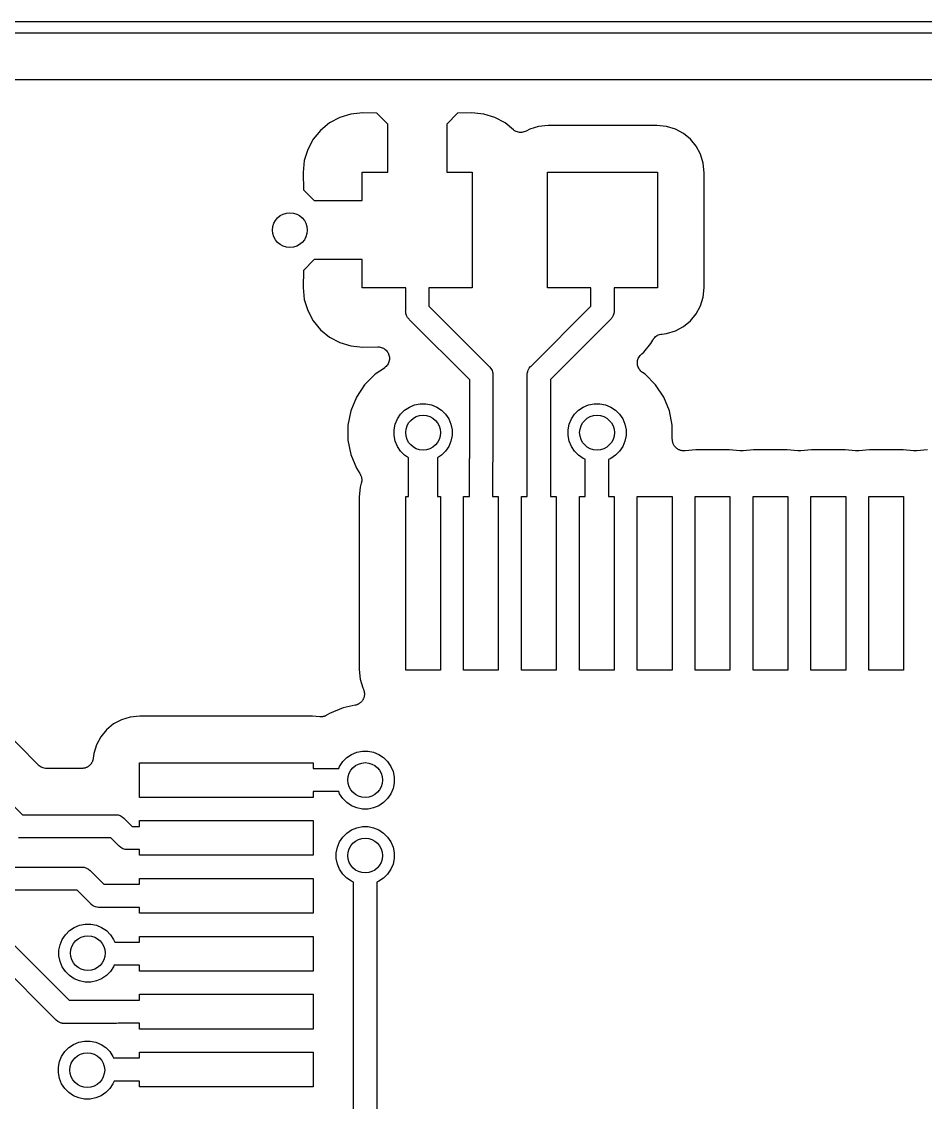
# Model space of a CAD drawing. Extents: x 4.8 to 7.88, y -6.14 to -3.94.
# Drawn here: x 6.4383 to 6.7456, y -4.3025 to -3.935 of the extents above; entities that cross this region are included whole.
import ezdxf

# ---------------------------------------------------------------- set-up
doc = ezdxf.new("R2010")
doc.units = 0
doc.header["$MEASUREMENT"] = 0
doc.layers.add('BLACK', color=7, linetype='CONTINUOUS')

msp = doc.modelspace()

# ---------------------------------------------------------------- linework, layer by layer
at = {"layer": 'BLACK', "linetype": 'CONTINUOUS'}
for p, q in [((4.80325, -3.93504), (7.87392, -3.93504)), ((7.87205, -3.93898), (4.80512, -3.93898)), ((6.32992, -3.95472), (7.85236, -3.95472)), ((6.54644, -3.96765), (6.54297, -3.96951)), ((6.55021, -3.96651), (6.54644, -3.96765)), ((6.55429, -3.96611), (6.55021, -3.96651)), ((6.55913, -3.96619), (6.55429, -3.96611)), ((6.56283, -3.9699), (6.55913, -3.96619)), ((6.58654, -3.96619), (6.58283, -3.9699)), ((6.59138, -3.96611), (6.58654, -3.96619)), ((6.59546, -3.96651), (6.59138, -3.96611)), ((6.59923, -3.96765), (6.59546, -3.96651)), ((6.6027, -3.96951), (6.59923, -3.96765)), ((6.53992, -3.97201), (6.53742, -3.97506)), ((6.54297, -3.96951), (6.53992, -3.97201)), ((6.56283, -3.98622), (6.56283, -3.9699)), ((6.58283, -3.9699), (6.58283, -3.98622)), ((6.60551, -3.97182), (6.6027, -3.96951)), ((6.60582, -3.97202), (6.60551, -3.97182)), ((6.60612, -3.97223), (6.60582, -3.97202)), ((6.60613, -3.97223), (6.60612, -3.97223)), ((6.60615, -3.97224), (6.60613, -3.97223)), ((6.60649, -3.97239), (6.60615, -3.97224)), ((6.60982, -3.97227), (6.60947, -3.97241)), ((6.60984, -3.97226), (6.60982, -3.97227)), ((6.60985, -3.97226), (6.60984, -3.97226)), ((6.60986, -3.97225), (6.60985, -3.97225)), ((6.60985, -3.97225), (6.60985, -3.97226)), ((6.61107, -3.9716), (6.60986, -3.97225)), ((6.61404, -3.9707), (6.61107, -3.9716)), ((6.61732, -3.97038), (6.61404, -3.9707)), ((6.65433, -3.97038), (6.61732, -3.97038)), ((6.65761, -3.9707), (6.65433, -3.97038)), ((6.66058, -3.9716), (6.65761, -3.9707)), ((6.66332, -3.97306), (6.66058, -3.9716)), ((6.53742, -3.97506), (6.53557, -3.97853)), ((6.60683, -3.97253), (6.60649, -3.97239)), ((6.60684, -3.97253), (6.60683, -3.97253)), ((6.60686, -3.97254), (6.60684, -3.97253)), ((6.60722, -3.97261), (6.60686, -3.97254)), ((6.60758, -3.97269), (6.60722, -3.97261)), ((6.6076, -3.97269), (6.60758, -3.97269)), ((6.60761, -3.97269), (6.6076, -3.97269)), ((6.60797, -3.97269), (6.60761, -3.97269)), ((6.60835, -3.9727), (6.60797, -3.97269)), ((6.60836, -3.97269), (6.60835, -3.9727)), ((6.60838, -3.97269), (6.60836, -3.97269)), ((6.60874, -3.97262), (6.60838, -3.97269)), ((6.6091, -3.97256), (6.60874, -3.97262)), ((6.60912, -3.97255), (6.6091, -3.97256)), ((6.60913, -3.97255), (6.60912, -3.97255)), ((6.60947, -3.97241), (6.60913, -3.97255)), ((6.66572, -3.97503), (6.66332, -3.97306)), ((6.66768, -3.97743), (6.66572, -3.97503)), ((6.53557, -3.97853), (6.53442, -3.9823)), ((6.66915, -3.98016), (6.66768, -3.97743)), ((6.53442, -3.9823), (6.53402, -3.98638)), ((6.67005, -3.98313), (6.66915, -3.98016)), ((6.67037, -3.98641), (6.67005, -3.98313)), ((6.53402, -3.98638), (6.53411, -3.9922)), ((6.55413, -3.99591), (6.55413, -3.98622)), ((6.55413, -3.98622), (6.56283, -3.98622)), ((6.58283, -3.98622), (6.59154, -3.98622)), ((6.59154, -3.98622), (6.59154, -4.02559)), ((6.61713, -4.02559), (6.61713, -3.98622)), ((6.61713, -3.98622), (6.65453, -3.98622)), ((6.65453, -3.98622), (6.65453, -4.02559)), ((6.67037, -4.0254), (6.67037, -3.98641)), ((6.53411, -3.9922), (6.53781, -3.99591)), ((6.53781, -3.99591), (6.55413, -3.99591)), ((6.53781, -4.01591), (6.53411, -4.01961)), ((6.55413, -4.01591), (6.53781, -4.01591)), ((6.55413, -4.02559), (6.55413, -4.01591)), ((6.53411, -4.01961), (6.53402, -4.02543)), ((6.53402, -4.02543), (6.53442, -4.02951)), ((6.5689, -4.02559), (6.55413, -4.02559)), ((6.5689, -4.03327), (6.5689, -4.02559)), ((6.59154, -4.02559), (6.57677, -4.02559)), ((6.57677, -4.02559), (6.57677, -4.03183)), ((6.63189, -4.02559), (6.61713, -4.02559)), ((6.63189, -4.03183), (6.63189, -4.02559)), ((6.65453, -4.02559), (6.63976, -4.02559)), ((6.63976, -4.02559), (6.63976, -4.03327)), ((6.67005, -4.02868), (6.67037, -4.0254)), ((6.53442, -4.02951), (6.53557, -4.03328)), ((6.66915, -4.03165), (6.67005, -4.02868)), ((6.53557, -4.03328), (6.53742, -4.03676)), ((6.56888, -4.03346), (6.5689, -4.03327)), ((6.5689, -4.03366), (6.56888, -4.03346)), ((6.56894, -4.03408), (6.5689, -4.03366)), ((6.5689, -4.03366), (6.5689, -4.03366)), ((6.56895, -4.03424), (6.56894, -4.03408)), ((6.56898, -4.03431), (6.56895, -4.03424)), ((6.56918, -4.03498), (6.56898, -4.03431)), ((6.57677, -4.03183), (6.59723, -4.05229)), ((6.61153, -4.0522), (6.63189, -4.03183)), ((6.63971, -4.03424), (6.63948, -4.03498)), ((6.63976, -4.03366), (6.63971, -4.03424)), ((6.63976, -4.03327), (6.63978, -4.03346)), ((6.63978, -4.03346), (6.63976, -4.03366)), ((6.63976, -4.03366), (6.63976, -4.03366)), ((6.66572, -4.03678), (6.66768, -4.03438)), ((6.66768, -4.03438), (6.66915, -4.03165)), ((6.53742, -4.03676), (6.53992, -4.0398)), ((6.56955, -4.03566), (6.56918, -4.03498)), ((6.57004, -4.03626), (6.56955, -4.03566)), ((6.57019, -4.03639), (6.57004, -4.03626)), ((6.59065, -4.05684), (6.57019, -4.03639)), ((6.63847, -4.03638), (6.61811, -4.05675)), ((6.63862, -4.03626), (6.63847, -4.03638)), ((6.63875, -4.03611), (6.63862, -4.03626)), ((6.63892, -4.0359), (6.63875, -4.03611)), ((6.63875, -4.03611), (6.63875, -4.03611)), ((6.63912, -4.03566), (6.63892, -4.0359)), ((6.63948, -4.03498), (6.63912, -4.03566)), ((6.66332, -4.03875), (6.66572, -4.03678)), ((6.53992, -4.0398), (6.54297, -4.0423)), ((6.6536, -4.0424), (6.65385, -4.04214)), ((6.65385, -4.04214), (6.65387, -4.04213)), ((6.65387, -4.04213), (6.65388, -4.04212)), ((6.65388, -4.04212), (6.65419, -4.04192)), ((6.65419, -4.04192), (6.65449, -4.04172)), ((6.65449, -4.04172), (6.65451, -4.04171)), ((6.65451, -4.04171), (6.65453, -4.0417)), ((6.65453, -4.0417), (6.65486, -4.04156)), ((6.65486, -4.04156), (6.6552, -4.04142)), ((6.6552, -4.04142), (6.65522, -4.04142)), ((6.65522, -4.04142), (6.65524, -4.04141)), ((6.65524, -4.04141), (6.6556, -4.04135)), ((6.6556, -4.04135), (6.65596, -4.04127)), ((6.65596, -4.04127), (6.65761, -4.04111)), ((6.65761, -4.04111), (6.66058, -4.04021)), ((6.66058, -4.04021), (6.66332, -4.03875)), ((6.54297, -4.0423), (6.54644, -4.04416)), ((6.54644, -4.04416), (6.55021, -4.0453)), ((6.55021, -4.0453), (6.55429, -4.0457)), ((6.55429, -4.0457), (6.55938, -4.04561)), ((6.55938, -4.04561), (6.55943, -4.04561)), ((6.55943, -4.04561), (6.55946, -4.04562)), ((6.55946, -4.04562), (6.55949, -4.04561)), ((6.55949, -4.04561), (6.55984, -4.04565)), ((6.55984, -4.04565), (6.5602, -4.04569)), ((6.5602, -4.04569), (6.56023, -4.04569)), ((6.56023, -4.04569), (6.56026, -4.0457)), ((6.56026, -4.0457), (6.56059, -4.0458)), ((6.56059, -4.0458), (6.56094, -4.04591)), ((6.64981, -4.04745), (6.65227, -4.04445)), ((6.65227, -4.04445), (6.65287, -4.04334)), ((6.65287, -4.04334), (6.65288, -4.04332)), ((6.65288, -4.04332), (6.6529, -4.04329)), ((6.65288, -4.04332), (6.65288, -4.04332)), ((6.65288, -4.04332), (6.65288, -4.04332)), ((6.6529, -4.04329), (6.6531, -4.04299)), ((6.6531, -4.04299), (6.65331, -4.04268)), ((6.65331, -4.04268), (6.65332, -4.04267)), ((6.65332, -4.04267), (6.65333, -4.04265)), ((6.65333, -4.04265), (6.6536, -4.0424)), ((6.56094, -4.04591), (6.56096, -4.04592)), ((6.56096, -4.04592), (6.56099, -4.04593)), ((6.56099, -4.04593), (6.5613, -4.0461)), ((6.5613, -4.0461), (6.56162, -4.04626)), ((6.56162, -4.04626), (6.56164, -4.04628)), ((6.56164, -4.04628), (6.56166, -4.0463)), ((6.56166, -4.0463), (6.56194, -4.04652)), ((6.56194, -4.04652), (6.56221, -4.04675)), ((6.56221, -4.04675), (6.56223, -4.04677)), ((6.56223, -4.04677), (6.56225, -4.04679)), ((6.56225, -4.04679), (6.56248, -4.04707)), ((6.56248, -4.04707), (6.5627, -4.04734)), ((6.5627, -4.04734), (6.56272, -4.04736)), ((6.56272, -4.04736), (6.56274, -4.04739)), ((6.56274, -4.04739), (6.5629, -4.0477)), ((6.5629, -4.0477), (6.56307, -4.04801)), ((6.56307, -4.04801), (6.56308, -4.04804)), ((6.56308, -4.04804), (6.56309, -4.04807)), ((6.56309, -4.04807), (6.5632, -4.04841)), ((6.5632, -4.04841), (6.5633, -4.04875)), ((6.5633, -4.04875), (6.5633, -4.04878)), ((6.5633, -4.04878), (6.56331, -4.0488)), ((6.56331, -4.0488), (6.56335, -4.04916)), ((6.56335, -4.04916), (6.56338, -4.04951)), ((6.56338, -4.04951), (6.56338, -4.04954)), ((6.64798, -4.04955), (6.64816, -4.04922)), ((6.64816, -4.04922), (6.64834, -4.0489)), ((6.64834, -4.0489), (6.64835, -4.04889)), ((6.64835, -4.04888), (6.64859, -4.04859)), ((6.64835, -4.04889), (6.64835, -4.04888)), ((6.64859, -4.04859), (6.64864, -4.04853)), ((6.64864, -4.04853), (6.64867, -4.04849)), ((6.64867, -4.04849), (6.6487, -4.04845)), ((6.6487, -4.04845), (6.64883, -4.0483)), ((6.64883, -4.0483), (6.64893, -4.0482)), ((6.64893, -4.0482), (6.64896, -4.04817)), ((6.64896, -4.04817), (6.64909, -4.04806)), ((6.64909, -4.04806), (6.64921, -4.04795)), ((6.64921, -4.04795), (6.64981, -4.04745)), ((6.56163, -4.05282), (6.55849, -4.05493)), ((6.56166, -4.05281), (6.56163, -4.05282)), ((6.56168, -4.05279), (6.56166, -4.05281)), ((6.56195, -4.05256), (6.56168, -4.05279)), ((6.56223, -4.05234), (6.56195, -4.05256)), ((6.56225, -4.05231), (6.56223, -4.05234)), ((6.56227, -4.0523), (6.56225, -4.05231)), ((6.56249, -4.05202), (6.56227, -4.0523)), ((6.56272, -4.05174), (6.56249, -4.05202)), ((6.56273, -4.05172), (6.56272, -4.05174)), ((6.56275, -4.0517), (6.56273, -4.05172)), ((6.56291, -4.05138), (6.56275, -4.0517)), ((6.56308, -4.05107), (6.56291, -4.05138)), ((6.56309, -4.05104), (6.56308, -4.05107)), ((6.5631, -4.05101), (6.56309, -4.05104)), ((6.5632, -4.05067), (6.5631, -4.05101)), ((6.56331, -4.05033), (6.5632, -4.05067)), ((6.56332, -4.05028), (6.56331, -4.0503)), ((6.56331, -4.0503), (6.56331, -4.05033)), ((6.56335, -4.04992), (6.56332, -4.05028)), ((6.56338, -4.04957), (6.56335, -4.04992)), ((6.56338, -4.04954), (6.56338, -4.04957)), ((6.59723, -4.05229), (6.59738, -4.05242)), ((6.59738, -4.05242), (6.59787, -4.05301)), ((6.59787, -4.05301), (6.59824, -4.0537)), ((6.61052, -4.0536), (6.61088, -4.05292)), ((6.61088, -4.05292), (6.61138, -4.05232)), ((6.61138, -4.05232), (6.61153, -4.0522)), ((6.64767, -4.05105), (6.64771, -4.05068)), ((6.64767, -4.05106), (6.64767, -4.05105)), ((6.64767, -4.05107), (6.64767, -4.05106)), ((6.64771, -4.05145), (6.64767, -4.05107)), ((6.64771, -4.05068), (6.64775, -4.05031)), ((6.64774, -4.05182), (6.64771, -4.05145)), ((6.64774, -4.05183), (6.64774, -4.05182)), ((6.64774, -4.05184), (6.64774, -4.05183)), ((6.64785, -4.0522), (6.64774, -4.05184)), ((6.64775, -4.0503), (6.64776, -4.05029)), ((6.64775, -4.05031), (6.64775, -4.0503)), ((6.64776, -4.05029), (6.64787, -4.04993)), ((6.64796, -4.05255), (6.64785, -4.0522)), ((6.64787, -4.04993), (6.64797, -4.04958)), ((6.64796, -4.05256), (6.64796, -4.05255)), ((6.64796, -4.05258), (6.64796, -4.05256)), ((6.64814, -4.05291), (6.64796, -4.05258)), ((6.64797, -4.04958), (6.64798, -4.04957)), ((6.64798, -4.04957), (6.64798, -4.04955)), ((6.64831, -4.05324), (6.64814, -4.05291)), ((6.55849, -4.05493), (6.55493, -4.05849)), ((6.59065, -4.0835), (6.59065, -4.05684)), ((6.59824, -4.0537), (6.59838, -4.05416)), ((6.59838, -4.05416), (6.59846, -4.05444)), ((6.59846, -4.05444), (6.59847, -4.05448)), ((6.59847, -4.05448), (6.59852, -4.05502)), ((6.59852, -4.05502), (6.59852, -4.05502)), ((6.59852, -4.05502), (6.59854, -4.05521)), ((6.59854, -4.05521), (6.59852, -4.05541)), ((6.59852, -4.05541), (6.59852, -4.0841)), ((6.61022, -4.05512), (6.61024, -4.05493)), ((6.61024, -4.05531), (6.61022, -4.05512)), ((6.61024, -4.05493), (6.61029, -4.05435)), ((6.61024, -4.05493), (6.61024, -4.05493)), ((6.61024, -4.08839), (6.61024, -4.05531)), ((6.61029, -4.05434), (6.61038, -4.05406)), ((6.61029, -4.05435), (6.61029, -4.05434)), ((6.61038, -4.05406), (6.61052, -4.0536)), ((6.61811, -4.05675), (6.61811, -4.09646)), ((6.64832, -4.05325), (6.64831, -4.05324)), ((6.64832, -4.05326), (6.64832, -4.05325)), ((6.64856, -4.05354), (6.64832, -4.05326)), ((6.64879, -4.05384), (6.64856, -4.05354)), ((6.6488, -4.05384), (6.64879, -4.05384)), ((6.64881, -4.05385), (6.6488, -4.05384)), ((6.64909, -4.05409), (6.64881, -4.05385)), ((6.64938, -4.05433), (6.64909, -4.05409)), ((6.6494, -4.05434), (6.64938, -4.05433)), ((6.6494, -4.05435), (6.6494, -4.05434)), ((6.6494, -4.05434), (6.6494, -4.05434)), ((6.64942, -4.05436), (6.6494, -4.05435)), ((6.65027, -4.05493), (6.64942, -4.05436)), ((6.65383, -4.05849), (6.65027, -4.05493)), ((6.55493, -4.05849), (6.55213, -4.06268)), ((6.65663, -4.06268), (6.65383, -4.05849)), ((6.55213, -4.06268), (6.5502, -4.06734)), ((6.65856, -4.06734), (6.65663, -4.06268)), ((6.5502, -4.06734), (6.54921, -4.07228)), ((6.56716, -4.06853), (6.56853, -4.06716)), ((6.56853, -4.06716), (6.57014, -4.06608)), ((6.57014, -4.06608), (6.57193, -4.06534)), ((6.57193, -4.06534), (6.57383, -4.06496)), ((6.57383, -4.06496), (6.57577, -4.06496)), ((6.57577, -4.06496), (6.57767, -4.06534)), ((6.57767, -4.06534), (6.57947, -4.06608)), ((6.57947, -4.06608), (6.58108, -4.06716)), ((6.58108, -4.06716), (6.58245, -4.06853)), ((6.62631, -4.06853), (6.62768, -4.06716)), ((6.62768, -4.06716), (6.62929, -4.06608)), ((6.62929, -4.06608), (6.63108, -4.06534)), ((6.63108, -4.06534), (6.63298, -4.06496)), ((6.63298, -4.06496), (6.63492, -4.06496)), ((6.63492, -4.06496), (6.63682, -4.06534)), ((6.63682, -4.06534), (6.63861, -4.06608)), ((6.63861, -4.06608), (6.64023, -4.06716)), ((6.64023, -4.06716), (6.6416, -4.06853)), ((6.65954, -4.07228), (6.65856, -4.06734)), ((6.56534, -4.07193), (6.56608, -4.07014)), ((6.56608, -4.07014), (6.56716, -4.06853)), ((6.58245, -4.06853), (6.58353, -4.07014)), ((6.58353, -4.07014), (6.58427, -4.07193)), ((6.62449, -4.07193), (6.62523, -4.07014)), ((6.62523, -4.07014), (6.62631, -4.06853)), ((6.6416, -4.06853), (6.64268, -4.07014)), ((6.64268, -4.07014), (6.64342, -4.07193)), ((6.54921, -4.07228), (6.54921, -4.07732)), ((6.56496, -4.07383), (6.56534, -4.07193)), ((6.56496, -4.07577), (6.56496, -4.07383)), ((6.58427, -4.07193), (6.58465, -4.07383)), ((6.58465, -4.07383), (6.58465, -4.07577)), ((6.62411, -4.07383), (6.62449, -4.07193)), ((6.62411, -4.07577), (6.62411, -4.07383)), ((6.64342, -4.07193), (6.6438, -4.07383)), ((6.6438, -4.07383), (6.6438, -4.07577)), ((6.65954, -4.07705), (6.65954, -4.07228)), ((6.54921, -4.07732), (6.5502, -4.08227)), ((6.56534, -4.07767), (6.56496, -4.07577)), ((6.56608, -4.07947), (6.56534, -4.07767)), ((6.58427, -4.07767), (6.58353, -4.07947)), ((6.58465, -4.07577), (6.58427, -4.07767)), ((6.62449, -4.07767), (6.62411, -4.07577)), ((6.62523, -4.07947), (6.62449, -4.07767)), ((6.64342, -4.07767), (6.64268, -4.07947)), ((6.6438, -4.07577), (6.64342, -4.07767)), ((6.65956, -4.07723), (6.65954, -4.07705)), ((6.65956, -4.07741), (6.65956, -4.07723)), ((6.6596, -4.07762), (6.65956, -4.07741)), ((6.65962, -4.07782), (6.6596, -4.07762)), ((6.65967, -4.07799), (6.65962, -4.07782)), ((6.6597, -4.07817), (6.65967, -4.07799)), ((6.65978, -4.07836), (6.6597, -4.07817)), ((6.65984, -4.07856), (6.65978, -4.07836)), ((6.65992, -4.07871), (6.65984, -4.07856)), ((6.65999, -4.07888), (6.65992, -4.07871)), ((6.6601, -4.07905), (6.65999, -4.07888)), ((6.5502, -4.08227), (6.55213, -4.08692)), ((6.56716, -4.08108), (6.56608, -4.07947)), ((6.56853, -4.08245), (6.56716, -4.08108)), ((6.56988, -4.08335), (6.56853, -4.08245)), ((6.58108, -4.08245), (6.57972, -4.08335)), ((6.58245, -4.08108), (6.58108, -4.08245)), ((6.58353, -4.07947), (6.58245, -4.08108)), ((6.62631, -4.08108), (6.62523, -4.07947)), ((6.62768, -4.08245), (6.62631, -4.08108)), ((6.62929, -4.08353), (6.62768, -4.08245)), ((6.64023, -4.08245), (6.63861, -4.08353)), ((6.6416, -4.08108), (6.64023, -4.08245)), ((6.64268, -4.07947), (6.6416, -4.08108)), ((6.6602, -4.07923), (6.6601, -4.07905)), ((6.66031, -4.07937), (6.6602, -4.07923)), ((6.66041, -4.07952), (6.66031, -4.07937)), ((6.66056, -4.07967), (6.66041, -4.07952)), ((6.66069, -4.07983), (6.66056, -4.07967)), ((6.66083, -4.07994), (6.66069, -4.07983)), ((6.66095, -4.08007), (6.66083, -4.07994)), ((6.66112, -4.08019), (6.66095, -4.08007)), ((6.66128, -4.08032), (6.66112, -4.08019)), ((6.66144, -4.0804), (6.66128, -4.08032)), ((6.66159, -4.08051), (6.66144, -4.0804)), ((6.66177, -4.08059), (6.66159, -4.08051)), ((6.66195, -4.08068), (6.66177, -4.08059)), ((6.66213, -4.08074), (6.66195, -4.08068)), ((6.66229, -4.08081), (6.66213, -4.08074)), ((6.66249, -4.08085), (6.66229, -4.08081)), ((6.66269, -4.08091), (6.66249, -4.08085)), ((6.66287, -4.08093), (6.66269, -4.08091)), ((6.66304, -4.08097), (6.66287, -4.08093)), ((6.66325, -4.08097), (6.66304, -4.08097)), ((6.66345, -4.08099), (6.66325, -4.08097)), ((6.66363, -4.08098), (6.66345, -4.08099)), ((6.66381, -4.08098), (6.66363, -4.08098)), ((6.66387, -4.08097), (6.66381, -4.08098)), ((6.66752, -4.08061), (6.66387, -4.08097)), ((6.67894, -4.08061), (6.66752, -4.08061)), ((6.6825, -4.08096), (6.67894, -4.08061)), ((6.68264, -4.08099), (6.6825, -4.08096)), ((6.68266, -4.08099), (6.68264, -4.08099)), ((6.68268, -4.081), (6.68266, -4.08099)), ((6.68304, -4.081), (6.68268, -4.081)), ((6.68341, -4.081), (6.68304, -4.081)), ((6.68343, -4.081), (6.68341, -4.081)), ((6.68345, -4.081), (6.68343, -4.081)), ((6.68361, -4.08097), (6.68345, -4.081)), ((6.6872, -4.08061), (6.68361, -4.08097)), ((6.69863, -4.08061), (6.6872, -4.08061)), ((6.70218, -4.08096), (6.69863, -4.08061)), ((6.70232, -4.08099), (6.70218, -4.08096)), ((6.70234, -4.08099), (6.70232, -4.08099)), ((6.70237, -4.081), (6.70234, -4.08099)), ((6.70273, -4.081), (6.70237, -4.081)), ((6.70309, -4.081), (6.70273, -4.081)), ((6.70311, -4.081), (6.70309, -4.081)), ((6.70313, -4.081), (6.70311, -4.081)), ((6.7033, -4.08097), (6.70313, -4.081)), ((6.70689, -4.08061), (6.7033, -4.08097)), ((6.71831, -4.08061), (6.70689, -4.08061)), ((6.72187, -4.08096), (6.71831, -4.08061)), ((6.72201, -4.08099), (6.72187, -4.08096)), ((6.72203, -4.08099), (6.72201, -4.08099)), ((6.72205, -4.081), (6.72203, -4.08099)), ((6.72241, -4.081), (6.72205, -4.081)), ((6.72278, -4.081), (6.72241, -4.081)), ((6.7228, -4.081), (6.72278, -4.081)), ((6.72282, -4.081), (6.7228, -4.081)), ((6.72298, -4.08097), (6.72282, -4.081)), ((6.72657, -4.08061), (6.72298, -4.08097)), ((6.738, -4.08061), (6.72657, -4.08061)), ((6.74155, -4.08096), (6.738, -4.08061)), ((6.74169, -4.08099), (6.74155, -4.08096)), ((6.74171, -4.08099), (6.74169, -4.08099)), ((6.74174, -4.081), (6.74171, -4.08099)), ((6.7421, -4.081), (6.74174, -4.081)), ((6.74246, -4.081), (6.7421, -4.081)), ((6.74248, -4.081), (6.74246, -4.081)), ((6.7425, -4.081), (6.74248, -4.081)), ((6.74267, -4.08097), (6.7425, -4.081)), ((6.74626, -4.08061), (6.74267, -4.08097)), ((6.56988, -4.09646), (6.56988, -4.08335)), ((6.57972, -4.08335), (6.57972, -4.09646)), ((6.59053, -4.08439), (6.59061, -4.08362)), ((6.59055, -4.08459), (6.59053, -4.08439)), ((6.59055, -4.09646), (6.59055, -4.08459)), ((6.59061, -4.08362), (6.59065, -4.0835)), ((6.59846, -4.08507), (6.59843, -4.08519)), ((6.59843, -4.08519), (6.59843, -4.09646)), ((6.59852, -4.08449), (6.59846, -4.08507)), ((6.59852, -4.0841), (6.59854, -4.0843)), ((6.59854, -4.0843), (6.59852, -4.08449)), ((6.59852, -4.08449), (6.59852, -4.08449)), ((6.62992, -4.08379), (6.62929, -4.08353)), ((6.62992, -4.09646), (6.62992, -4.08379)), ((6.63861, -4.08353), (6.6378, -4.08387)), ((6.6378, -4.08387), (6.6378, -4.09646)), ((6.55213, -4.08692), (6.5533, -4.08868)), ((6.5533, -4.08868), (6.55333, -4.08872)), ((6.55333, -4.08872), (6.55341, -4.08888)), ((6.55341, -4.08888), (6.5535, -4.08902)), ((6.5535, -4.08902), (6.55358, -4.08922)), ((6.55358, -4.08922), (6.55368, -4.08941)), ((6.55368, -4.08941), (6.55373, -4.08957)), ((6.55373, -4.08957), (6.55379, -4.08973)), ((6.55379, -4.08973), (6.55383, -4.08994)), ((6.55383, -4.08994), (6.55389, -4.09014)), ((6.61024, -4.09646), (6.61024, -4.08839)), ((6.61024, -4.08839), (6.61024, -4.08839)), ((6.55338, -4.09337), (6.55305, -4.09665)), ((6.55379, -4.09201), (6.55338, -4.09337)), ((6.55382, -4.09184), (6.55379, -4.09201)), ((6.55388, -4.09167), (6.55382, -4.09184)), ((6.5539, -4.09146), (6.55388, -4.09167)), ((6.55389, -4.09014), (6.55391, -4.09032)), ((6.55394, -4.09125), (6.5539, -4.09146)), ((6.55391, -4.09032), (6.55394, -4.09049)), ((6.55394, -4.09049), (6.55394, -4.0907)), ((6.55394, -4.0907), (6.55396, -4.09091)), ((6.55396, -4.09091), (6.55394, -4.09108)), ((6.55394, -4.09108), (6.55394, -4.09125)), ((6.55305, -4.09665), (6.55305, -4.15532)), ((6.5689, -4.15551), (6.5689, -4.09646)), ((6.5689, -4.09646), (6.56988, -4.09646)), ((6.57972, -4.09646), (6.58071, -4.09646)), ((6.58071, -4.09646), (6.58071, -4.15551)), ((6.58858, -4.15551), (6.58858, -4.09646)), ((6.58858, -4.09646), (6.59055, -4.09646)), ((6.59843, -4.09646), (6.60039, -4.09646)), ((6.60039, -4.09646), (6.60039, -4.15551)), ((6.60827, -4.15551), (6.60827, -4.09646)), ((6.60827, -4.09646), (6.61024, -4.09646)), ((6.61811, -4.09646), (6.62008, -4.09646)), ((6.62008, -4.09646), (6.62008, -4.15551)), ((6.62795, -4.15551), (6.62795, -4.09646)), ((6.62795, -4.09646), (6.62992, -4.09646)), ((6.6378, -4.09646), (6.63976, -4.09646)), ((6.63976, -4.09646), (6.63976, -4.15551)), ((6.64764, -4.15551), (6.64764, -4.09646)), ((6.64764, -4.09646), (6.65945, -4.09646)), ((6.65945, -4.09646), (6.65945, -4.15551)), ((6.66732, -4.15551), (6.66732, -4.09646)), ((6.66732, -4.09646), (6.67913, -4.09646)), ((6.67913, -4.09646), (6.67913, -4.15551)), ((6.68701, -4.15551), (6.68701, -4.09646)), ((6.68701, -4.09646), (6.69882, -4.09646)), ((6.69882, -4.09646), (6.69882, -4.15551)), ((6.70669, -4.15551), (6.70669, -4.09646)), ((6.70669, -4.09646), (6.7185, -4.09646)), ((6.7185, -4.09646), (6.7185, -4.15551)), ((6.72638, -4.15551), (6.72638, -4.09646)), ((6.72638, -4.09646), (6.73819, -4.09646)), ((6.73819, -4.09646), (6.73819, -4.15551)), ((6.44401, -4.18782), (6.35726, -4.10107)), ((6.34544, -4.11153), (6.43864, -4.20472)), ((6.32969, -4.14302), (6.45448, -4.26781)), ((6.44993, -4.2744), (6.32514, -4.14961)), ((6.55305, -4.15532), (6.55338, -4.1586)), ((6.58071, -4.15551), (6.5689, -4.15551)), ((6.60039, -4.15551), (6.58858, -4.15551)), ((6.62008, -4.15551), (6.60827, -4.15551)), ((6.63976, -4.15551), (6.62795, -4.15551)), ((6.65945, -4.15551), (6.64764, -4.15551)), ((6.67913, -4.15551), (6.66732, -4.15551)), ((6.69882, -4.15551), (6.68701, -4.15551)), ((6.7185, -4.15551), (6.70669, -4.15551)), ((6.73819, -4.15551), (6.72638, -4.15551)), ((6.55338, -4.1586), (6.55428, -4.16157)), ((6.55428, -4.16157), (6.55439, -4.16179)), ((6.55439, -4.16179), (6.55442, -4.16183)), ((6.55442, -4.16183), (6.55449, -4.162)), ((6.55449, -4.162), (6.55457, -4.16216)), ((6.55457, -4.16216), (6.55463, -4.16236)), ((6.55463, -4.16236), (6.5547, -4.16255)), ((6.5547, -4.16255), (6.55474, -4.16273)), ((6.55474, -4.16273), (6.55479, -4.1629)), ((6.55479, -4.1629), (6.55481, -4.1631)), ((6.55481, -4.1631), (6.55485, -4.1633)), ((6.55485, -4.1633), (6.55484, -4.16349)), ((6.55292, -4.16702), (6.55275, -4.16713)), ((6.5531, -4.16692), (6.55292, -4.16702)), ((6.55324, -4.1668), (6.5531, -4.16692)), ((6.5534, -4.1667), (6.55324, -4.1668)), ((6.55354, -4.16656), (6.5534, -4.1667)), ((6.5537, -4.16643), (6.55354, -4.16656)), ((6.55381, -4.16629), (6.5537, -4.16643)), ((6.55394, -4.16617), (6.55381, -4.16629)), ((6.55406, -4.166), (6.55394, -4.16617)), ((6.55419, -4.16584), (6.55406, -4.166)), ((6.55427, -4.16568), (6.55419, -4.16584)), ((6.55438, -4.16553), (6.55427, -4.16568)), ((6.55446, -4.16534), (6.55438, -4.16553)), ((6.55455, -4.16516), (6.55446, -4.16534)), ((6.55461, -4.16499), (6.55455, -4.16516)), ((6.55468, -4.16482), (6.55461, -4.16499)), ((6.55472, -4.16462), (6.55468, -4.16482)), ((6.55478, -4.16443), (6.55472, -4.16462)), ((6.5548, -4.16425), (6.55478, -4.16443)), ((6.55484, -4.16407), (6.5548, -4.16425)), ((6.55484, -4.16349), (6.55486, -4.16367)), ((6.55486, -4.16367), (6.55484, -4.16387)), ((6.55484, -4.16387), (6.55484, -4.16407)), ((6.54221, -4.17076), (6.54217, -4.17079)), ((6.543, -4.17024), (6.54221, -4.17076)), ((6.54765, -4.16831), (6.543, -4.17024)), ((6.55169, -4.1675), (6.54765, -4.16831)), ((6.55186, -4.16745), (6.55169, -4.1675)), ((6.55204, -4.16742), (6.55186, -4.16745)), ((6.55223, -4.16734), (6.55204, -4.16742)), ((6.55243, -4.16728), (6.55223, -4.16734)), ((6.55259, -4.1672), (6.55243, -4.16728)), ((6.55275, -4.16713), (6.55259, -4.1672)), ((6.46955, -4.17385), (6.46716, -4.17582)), ((6.47229, -4.17239), (6.46955, -4.17385)), ((6.47526, -4.17149), (6.47229, -4.17239)), ((6.47854, -4.17116), (6.47526, -4.17149)), ((6.53721, -4.17116), (6.47854, -4.17116)), ((6.53964, -4.1714), (6.53721, -4.17116)), ((6.53981, -4.1714), (6.53964, -4.1714)), ((6.53998, -4.17142), (6.53981, -4.1714)), ((6.54019, -4.1714), (6.53998, -4.17142)), ((6.54041, -4.1714), (6.54019, -4.1714)), ((6.54058, -4.17137), (6.54041, -4.1714)), ((6.54075, -4.17136), (6.54058, -4.17137)), ((6.54095, -4.1713), (6.54075, -4.17136)), ((6.54116, -4.17126), (6.54095, -4.1713)), ((6.54132, -4.17119), (6.54116, -4.17126)), ((6.54148, -4.17114), (6.54132, -4.17119)), ((6.54167, -4.17104), (6.54148, -4.17114)), ((6.54187, -4.17096), (6.54167, -4.17104)), ((6.54201, -4.17087), (6.54187, -4.17096)), ((6.54217, -4.17079), (6.54201, -4.17087)), ((6.46716, -4.17582), (6.46519, -4.17822)), ((6.46373, -4.18095), (6.46283, -4.18392)), ((6.46519, -4.17822), (6.46373, -4.18095)), ((6.46267, -4.18548), (6.46264, -4.18565)), ((6.46268, -4.18543), (6.46267, -4.18548)), ((6.46283, -4.18392), (6.46268, -4.18543)), ((6.54747, -4.18664), (6.54884, -4.18527)), ((6.54884, -4.18527), (6.55046, -4.18419)), ((6.55046, -4.18419), (6.55225, -4.18345)), ((6.55225, -4.18345), (6.55415, -4.18307)), ((6.55415, -4.18307), (6.55609, -4.18307)), ((6.55609, -4.18307), (6.55799, -4.18345)), ((6.55799, -4.18345), (6.55978, -4.18419)), ((6.55978, -4.18419), (6.56139, -4.18527)), ((6.56139, -4.18527), (6.56276, -4.18664)), ((6.44429, -4.18806), (6.44401, -4.18782)), ((6.44457, -4.18829), (6.44429, -4.18806)), ((6.44459, -4.1883), (6.44457, -4.18829)), ((6.4446, -4.18831), (6.44459, -4.1883)), ((6.44493, -4.18848), (6.4446, -4.18831)), ((6.44524, -4.18866), (6.44493, -4.18848)), ((6.44526, -4.18866), (6.44524, -4.18866)), ((6.44528, -4.18867), (6.44526, -4.18866)), ((6.44563, -4.18878), (6.44528, -4.18867)), ((6.44597, -4.18889), (6.44563, -4.18878)), ((6.44599, -4.18889), (6.44597, -4.18889)), ((6.44601, -4.1889), (6.44599, -4.18889)), ((6.44638, -4.18894), (6.44601, -4.1889)), ((6.44674, -4.18898), (6.44638, -4.18894)), ((6.44678, -4.18898), (6.44674, -4.18898)), ((6.44679, -4.18898), (6.44678, -4.18898)), ((6.44678, -4.18898), (6.44678, -4.18898)), ((6.44678, -4.18898), (6.44678, -4.18898)), ((6.45876, -4.18898), (6.44679, -4.18898)), ((6.45894, -4.18896), (6.45876, -4.18898)), ((6.45912, -4.18896), (6.45894, -4.18896)), ((6.45932, -4.18892), (6.45912, -4.18896)), ((6.45952, -4.1889), (6.45932, -4.18892)), ((6.4597, -4.18885), (6.45952, -4.1889)), ((6.45987, -4.18882), (6.4597, -4.18885)), ((6.46006, -4.18874), (6.45987, -4.18882)), ((6.46026, -4.18868), (6.46006, -4.18874)), ((6.46042, -4.1886), (6.46026, -4.18868)), ((6.46058, -4.18853), (6.46042, -4.1886)), ((6.46076, -4.18842), (6.46058, -4.18853)), ((6.46094, -4.18832), (6.46076, -4.18842)), ((6.46108, -4.18821), (6.46094, -4.18832)), ((6.46123, -4.18811), (6.46108, -4.18821)), ((6.46137, -4.18796), (6.46123, -4.18811)), ((6.46153, -4.18783), (6.46137, -4.18796)), ((6.46165, -4.1877), (6.46153, -4.18783)), ((6.46177, -4.18757), (6.46165, -4.1877)), ((6.46189, -4.1874), (6.46177, -4.18757)), ((6.46202, -4.18724), (6.46189, -4.1874)), ((6.46211, -4.18708), (6.46202, -4.18724)), ((6.46221, -4.18694), (6.46211, -4.18708)), ((6.46229, -4.18675), (6.46221, -4.18694)), ((6.46239, -4.18657), (6.46229, -4.18675)), ((6.46244, -4.1864), (6.46239, -4.18657)), ((6.46251, -4.18623), (6.46244, -4.1864)), ((6.46256, -4.18603), (6.46251, -4.18623)), ((6.46262, -4.18583), (6.46256, -4.18603)), ((6.46264, -4.18565), (6.46262, -4.18583)), ((6.47835, -4.19882), (6.47835, -4.18701)), ((6.47835, -4.18701), (6.5374, -4.18701)), ((6.5374, -4.18701), (6.5374, -4.18898)), ((6.5374, -4.18898), (6.5461, -4.18898)), ((6.5461, -4.18898), (6.5464, -4.18825)), ((6.5464, -4.18825), (6.54747, -4.18664)), ((6.56276, -4.18664), (6.56384, -4.18825)), ((6.56384, -4.18825), (6.56458, -4.19004)), ((6.56458, -4.19004), (6.56496, -4.19194)), ((6.56496, -4.19194), (6.56496, -4.19388)), ((6.56458, -4.19578), (6.56384, -4.19758)), ((6.56496, -4.19388), (6.56458, -4.19578)), ((6.5374, -4.19882), (6.47835, -4.19882)), ((6.5461, -4.19685), (6.5374, -4.19685)), ((6.5374, -4.19685), (6.5374, -4.19882)), ((6.5464, -4.19758), (6.5461, -4.19685)), ((6.54747, -4.19919), (6.5464, -4.19758)), ((6.54884, -4.20056), (6.54747, -4.19919)), ((6.56276, -4.19919), (6.56139, -4.20056)), ((6.56384, -4.19758), (6.56276, -4.19919)), ((6.55046, -4.20164), (6.54884, -4.20056)), ((6.55225, -4.20238), (6.55046, -4.20164)), ((6.55415, -4.20276), (6.55225, -4.20238)), ((6.55609, -4.20276), (6.55415, -4.20276)), ((6.55799, -4.20238), (6.55609, -4.20276)), ((6.55978, -4.20164), (6.55799, -4.20238)), ((6.56139, -4.20056), (6.55978, -4.20164)), ((6.43864, -4.20472), (6.47011, -4.20472)), ((6.47011, -4.20472), (6.4703, -4.20471)), ((6.4703, -4.20471), (6.4705, -4.20472)), ((6.4705, -4.20472), (6.4705, -4.20472)), ((6.4705, -4.20472), (6.47107, -4.20478)), ((6.47107, -4.20478), (6.47182, -4.20501)), ((6.47182, -4.20501), (6.4725, -4.20537)), ((6.4725, -4.20537), (6.4731, -4.20586)), ((6.4731, -4.20586), (6.47322, -4.20601)), ((6.47322, -4.20601), (6.47587, -4.20866)), ((6.47835, -4.20866), (6.47835, -4.20669)), ((6.47835, -4.20669), (6.5374, -4.20669)), ((6.5374, -4.20669), (6.5374, -4.2185)), ((6.47587, -4.20866), (6.47835, -4.20866)), ((6.54747, -4.21232), (6.54884, -4.21095)), ((6.54884, -4.21095), (6.55046, -4.20988)), ((6.55046, -4.20988), (6.55225, -4.20913)), ((6.55225, -4.20913), (6.55415, -4.20876)), ((6.55415, -4.20876), (6.55609, -4.20876)), ((6.55609, -4.20876), (6.55799, -4.20913)), ((6.55799, -4.20913), (6.55978, -4.20988)), ((6.55978, -4.20988), (6.56139, -4.21095)), ((6.56139, -4.21095), (6.56276, -4.21232)), ((6.46867, -4.2126), (6.4372, -4.2126)), ((6.47132, -4.21525), (6.46867, -4.2126)), ((6.54565, -4.21573), (6.5464, -4.21394)), ((6.5464, -4.21394), (6.54747, -4.21232)), ((6.56276, -4.21232), (6.56384, -4.21394)), ((6.56384, -4.21394), (6.56458, -4.21573)), ((6.47144, -4.2154), (6.47132, -4.21525)), ((6.47204, -4.21589), (6.47144, -4.2154)), ((6.47273, -4.21625), (6.47204, -4.21589)), ((6.47312, -4.21637), (6.47273, -4.21625)), ((6.47347, -4.21648), (6.47312, -4.21637)), ((6.47361, -4.21649), (6.47347, -4.21648)), ((6.47405, -4.21654), (6.47361, -4.21649)), ((6.47424, -4.21655), (6.47405, -4.21654)), ((6.47405, -4.21654), (6.47405, -4.21654)), ((6.47443, -4.21654), (6.47424, -4.21655)), ((6.47835, -4.21654), (6.47443, -4.21654)), ((6.47835, -4.2185), (6.47835, -4.21654)), ((6.5374, -4.2185), (6.47835, -4.2185)), ((6.54528, -4.21763), (6.54565, -4.21573)), ((6.54528, -4.21957), (6.54528, -4.21763)), ((6.56458, -4.21573), (6.56496, -4.21763)), ((6.56496, -4.21763), (6.56496, -4.21957)), ((6.54565, -4.22147), (6.54528, -4.21957)), ((6.5464, -4.22326), (6.54565, -4.22147)), ((6.56458, -4.22147), (6.56384, -4.22326)), ((6.56496, -4.21957), (6.56458, -4.22147)), ((6.43289, -4.22254), (6.45863, -4.22254)), ((6.45863, -4.22254), (6.45882, -4.22252)), ((6.45882, -4.22252), (6.45959, -4.22259)), ((6.45959, -4.22259), (6.46033, -4.22282)), ((6.46033, -4.22282), (6.46033, -4.22282)), ((6.46033, -4.22282), (6.46102, -4.22318)), ((6.46102, -4.22318), (6.46162, -4.22368)), ((6.46162, -4.22368), (6.46174, -4.22383)), ((6.46174, -4.22383), (6.46626, -4.22835)), ((6.54747, -4.22487), (6.5464, -4.22326)), ((6.54884, -4.22624), (6.54747, -4.22487)), ((6.56276, -4.22487), (6.56139, -4.22624)), ((6.56384, -4.22326), (6.56276, -4.22487)), ((6.46626, -4.22835), (6.47835, -4.22835)), ((6.47835, -4.22835), (6.47835, -4.22638)), ((6.47835, -4.22638), (6.5374, -4.22638)), ((6.5374, -4.22638), (6.5374, -4.23819)), ((6.55046, -4.22732), (6.54884, -4.22624)), ((6.55118, -4.22762), (6.55046, -4.22732)), ((6.55118, -4.43735), (6.55118, -4.22762)), ((6.55978, -4.22732), (6.55906, -4.22762)), ((6.55906, -4.22762), (6.55906, -4.43878)), ((6.56139, -4.22624), (6.55978, -4.22732)), ((6.45719, -4.23041), (6.43145, -4.23041)), ((6.46171, -4.23493), (6.45719, -4.23041)), ((6.46183, -4.23508), (6.46171, -4.23493)), ((6.46243, -4.23557), (6.46183, -4.23508)), ((6.46312, -4.23594), (6.46243, -4.23557)), ((6.46347, -4.23604), (6.46312, -4.23594)), ((6.46386, -4.23616), (6.46347, -4.23604)), ((6.464, -4.23618), (6.46386, -4.23616)), ((6.46444, -4.23622), (6.464, -4.23618)), ((6.46463, -4.23624), (6.46444, -4.23622)), ((6.46444, -4.23622), (6.46444, -4.23622)), ((6.46482, -4.23622), (6.46463, -4.23624)), ((6.47835, -4.23622), (6.46482, -4.23622)), ((6.47835, -4.23819), (6.47835, -4.23622)), ((6.5374, -4.23819), (6.47835, -4.23819)), ((6.45319, -4.24549), (6.45456, -4.24412)), ((6.45456, -4.24412), (6.45617, -4.24304)), ((6.45617, -4.24304), (6.45797, -4.2423)), ((6.45797, -4.2423), (6.45987, -4.24192)), ((6.45987, -4.24192), (6.46181, -4.24192)), ((6.46181, -4.24192), (6.46371, -4.2423)), ((6.46371, -4.2423), (6.4655, -4.24304)), ((6.4655, -4.24304), (6.46711, -4.24412)), ((6.46711, -4.24412), (6.46848, -4.24549)), ((6.45137, -4.24889), (6.45211, -4.2471)), ((6.45211, -4.2471), (6.45319, -4.24549)), ((6.46848, -4.24549), (6.46956, -4.2471)), ((6.46956, -4.2471), (6.46995, -4.24803)), ((6.47835, -4.24803), (6.47835, -4.24606)), ((6.47835, -4.24606), (6.5374, -4.24606)), ((6.5374, -4.24606), (6.5374, -4.25787)), ((6.45099, -4.25079), (6.45137, -4.24889)), ((6.45099, -4.25273), (6.45099, -4.25079)), ((6.46995, -4.24803), (6.47835, -4.24803)), ((6.45137, -4.25463), (6.45099, -4.25273)), ((6.45211, -4.25642), (6.45137, -4.25463)), ((6.45319, -4.25804), (6.45211, -4.25642)), ((6.45456, -4.25941), (6.45319, -4.25804)), ((6.46848, -4.25804), (6.46711, -4.25941)), ((6.46956, -4.25642), (6.46848, -4.25804)), ((6.46977, -4.25591), (6.46956, -4.25642)), ((6.47835, -4.25591), (6.46977, -4.25591)), ((6.47835, -4.25787), (6.47835, -4.25591)), ((6.5374, -4.25787), (6.47835, -4.25787)), ((6.45617, -4.26048), (6.45456, -4.25941)), ((6.45797, -4.26123), (6.45617, -4.26048)), ((6.45987, -4.2616), (6.45797, -4.26123)), ((6.46181, -4.2616), (6.45987, -4.2616)), ((6.46371, -4.26123), (6.46181, -4.2616)), ((6.4655, -4.26048), (6.46371, -4.26123)), ((6.46711, -4.25941), (6.4655, -4.26048)), ((6.47835, -4.26772), (6.47835, -4.26575)), ((6.47835, -4.26575), (6.5374, -4.26575)), ((6.5374, -4.26575), (6.5374, -4.27756)), ((6.45448, -4.26781), (6.46958, -4.26781)), ((6.46958, -4.26781), (6.4697, -4.26777)), ((6.4697, -4.26777), (6.46989, -4.26775)), ((6.46989, -4.26775), (6.47047, -4.2677)), ((6.47047, -4.2677), (6.47067, -4.26772)), ((6.47067, -4.26772), (6.47835, -4.26772)), ((6.45005, -4.27455), (6.44993, -4.2744)), ((6.45065, -4.27504), (6.45005, -4.27455)), ((6.45134, -4.2754), (6.45065, -4.27504)), ((6.45174, -4.27552), (6.45134, -4.2754)), ((6.45208, -4.27563), (6.45174, -4.27552)), ((6.45215, -4.27564), (6.45208, -4.27563)), ((6.45266, -4.27569), (6.45215, -4.27564)), ((6.45285, -4.2757), (6.45266, -4.27569)), ((6.45266, -4.27569), (6.45266, -4.27569)), ((6.45304, -4.27569), (6.45285, -4.2757)), ((6.47019, -4.27569), (6.45304, -4.27569)), ((6.47038, -4.2757), (6.47019, -4.27569)), ((6.47057, -4.27569), (6.47038, -4.2757)), ((6.47115, -4.27563), (6.47057, -4.27569)), ((6.47057, -4.27569), (6.47057, -4.27569)), ((6.47127, -4.27559), (6.47115, -4.27563)), ((6.47835, -4.27559), (6.47127, -4.27559)), ((6.47835, -4.27756), (6.47835, -4.27559)), ((6.5374, -4.27756), (6.47835, -4.27756)), ((6.45298, -4.28525), (6.45436, -4.28388)), ((6.45436, -4.28388), (6.45597, -4.28281)), ((6.45597, -4.28281), (6.45776, -4.28206)), ((6.45776, -4.28206), (6.45966, -4.28169)), ((6.45966, -4.28169), (6.4616, -4.28169)), ((6.4616, -4.28169), (6.4635, -4.28206)), ((6.4635, -4.28206), (6.46529, -4.28281)), ((6.46529, -4.28281), (6.4669, -4.28388)), ((6.4669, -4.28388), (6.46828, -4.28525)), ((6.45117, -4.28866), (6.45191, -4.28687)), ((6.45191, -4.28687), (6.45298, -4.28525)), ((6.46828, -4.28525), (6.46935, -4.28687)), ((6.46935, -4.28687), (6.46957, -4.2874)), ((6.46957, -4.2874), (6.47835, -4.2874)), ((6.47835, -4.2874), (6.47835, -4.28543)), ((6.47835, -4.28543), (6.5374, -4.28543)), ((6.5374, -4.28543), (6.5374, -4.29724)), ((6.45079, -4.29056), (6.45117, -4.28866)), ((6.45079, -4.2925), (6.45079, -4.29056)), ((6.45117, -4.2944), (6.45079, -4.2925)), ((6.45191, -4.29619), (6.45117, -4.2944)), ((6.46973, -4.29528), (6.46935, -4.29619)), ((6.47835, -4.29528), (6.46973, -4.29528)), ((6.47835, -4.29724), (6.47835, -4.29528)), ((6.45298, -4.2978), (6.45191, -4.29619)), ((6.45436, -4.29917), (6.45298, -4.2978)), ((6.45597, -4.30025), (6.45436, -4.29917)), ((6.4669, -4.29917), (6.46529, -4.30025)), ((6.46828, -4.2978), (6.4669, -4.29917)), ((6.46935, -4.29619), (6.46828, -4.2978)), ((6.5374, -4.29724), (6.47835, -4.29724)), ((6.45776, -4.30099), (6.45597, -4.30025)), ((6.45966, -4.30137), (6.45776, -4.30099)), ((6.4616, -4.30137), (6.45966, -4.30137)), ((6.4635, -4.30099), (6.4616, -4.30137)), ((6.46529, -4.30025), (6.4635, -4.30099))]:
    msp.add_line(p, q, dxfattribs=at)
at = {"layer": 'BLACK'}
for centre in [(6.52953, -4.00591), (6.5748, -4.0748), (6.63395, -4.0748), (6.55512, -4.19291), (6.55512, -4.2186), (6.46084, -4.25176), (6.46063, -4.29153)]:
    msp.add_circle(centre, 0.00591, dxfattribs=at)

doc.saveas('drawing.dxf')
